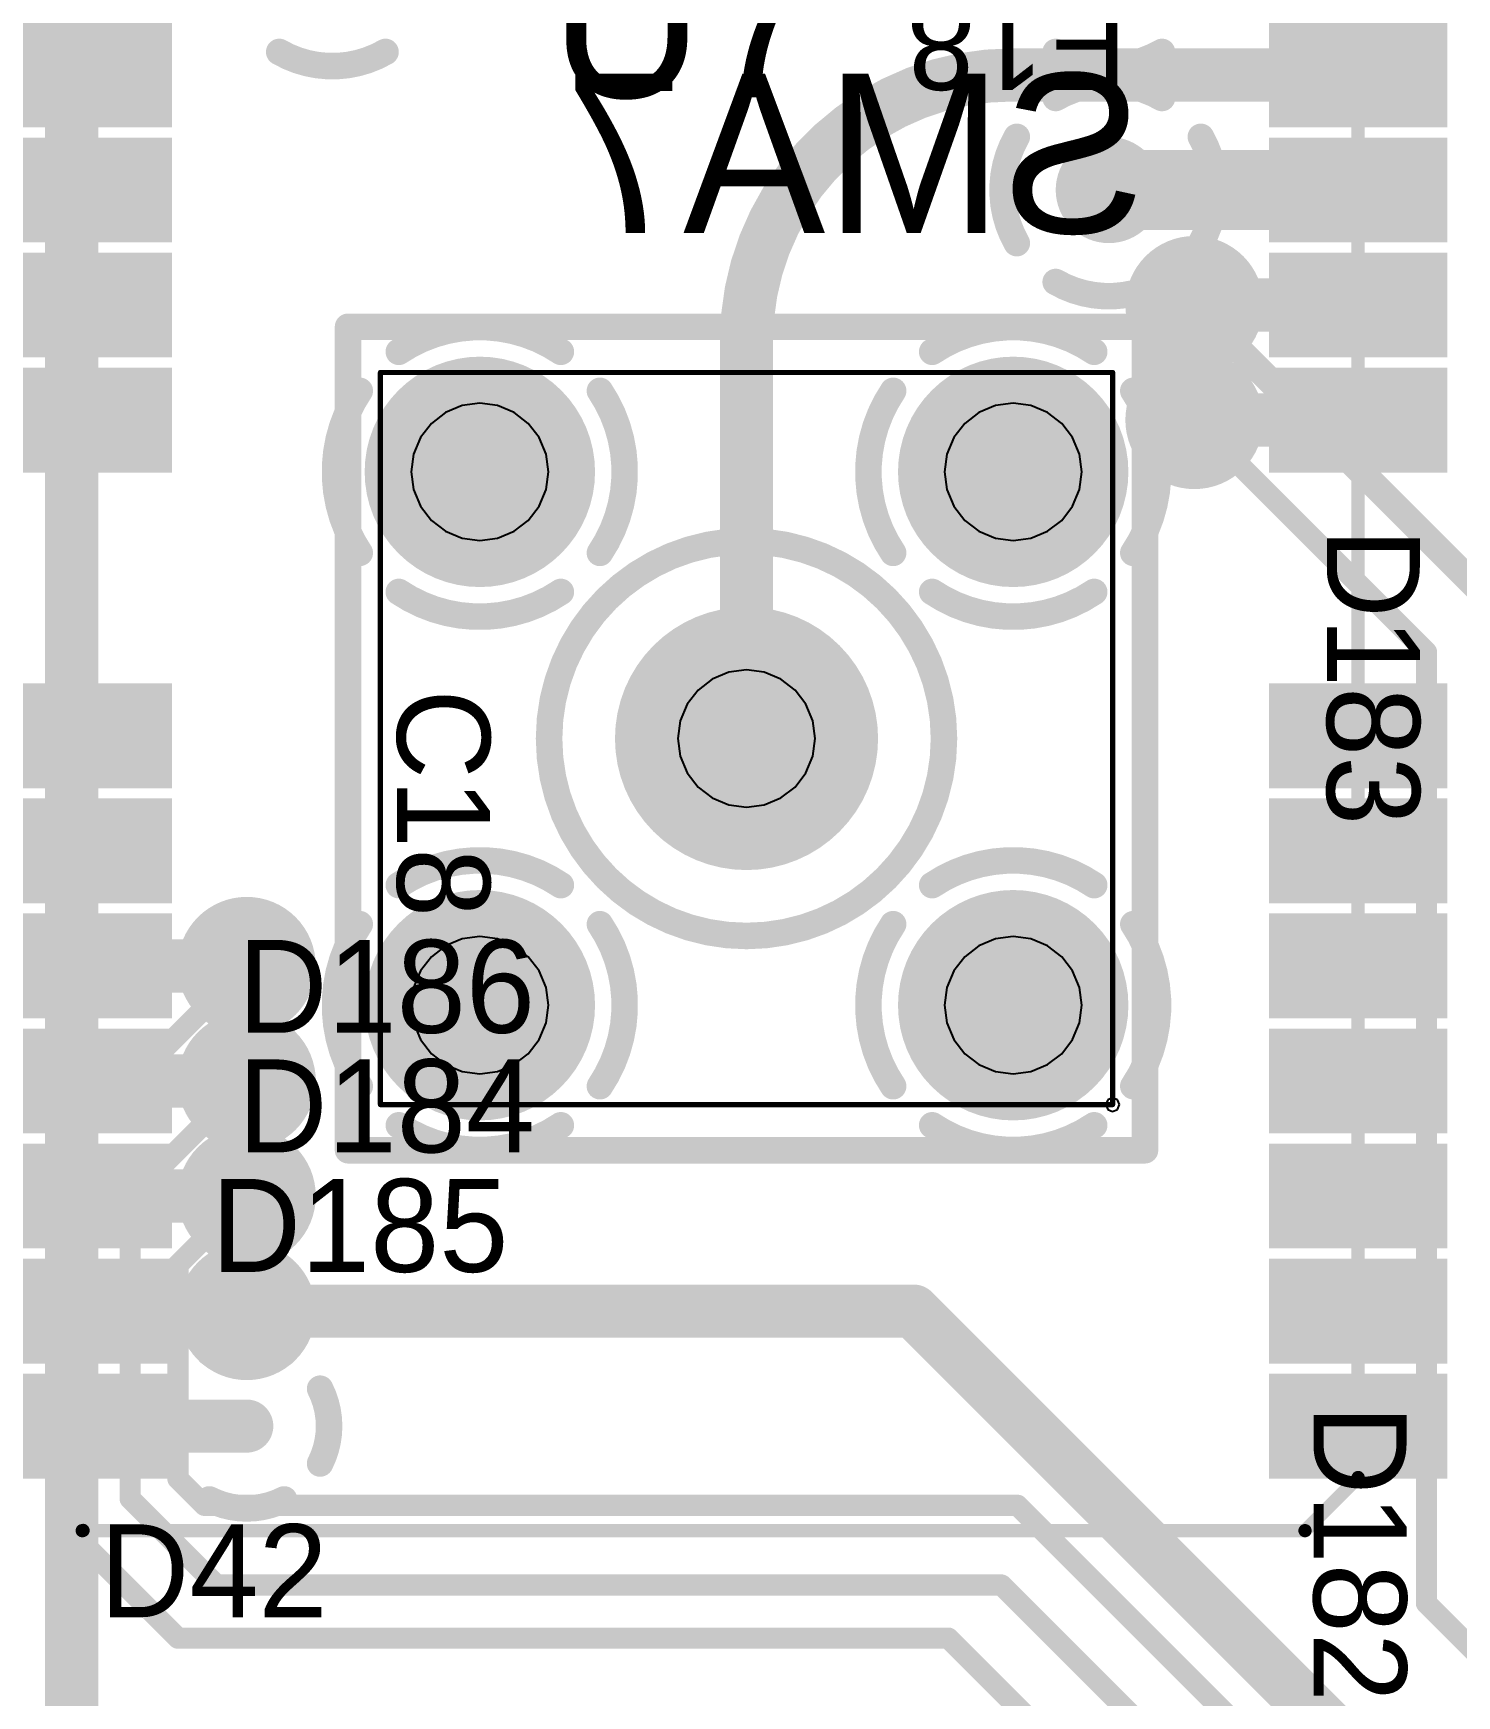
# Model space of a CAD drawing. Extents: x 11.67 to 17.2, y 3.98 to 12.28.
# Drawn here: x 15.021 to 15.557, y 7.419 to 8.045 of the extents above; entities that cross this region are included whole.
import ezdxf

# ---------------------------------------------------------------- set-up
doc = ezdxf.new("R2010")
doc.units = 0
doc.layers.get('0').update_dxf_attribs({"linetype": 'CONTINUOUS'})
for name, color, linetype in [('BOTTOMLAYER', 5, 'CONTINUOUS'), ('BOTTOMOVERLAY', 54, 'CONTINUOUS'), ('BOTTOMSOLDER', 6, 'CONTINUOUS'), ('INTERNALPLANE1', 76, 'CONTINUOUS'), ('MECHANICAL10', 56, 'CONTINUOUS'), ('MECHANICAL6', 56, 'CONTINUOUS'), ('MECHANICAL8', 56, 'CONTINUOUS'), ('MECHANICAL9', 56, 'CONTINUOUS'), ('MIDLAYER1', 16, 'CONTINUOUS'), ('MULTILAYER', 9, 'CONTINUOUS'), ('TOPLAYER', 1, 'CONTINUOUS'), ('TOPOVERLAY', 2, 'CONTINUOUS'), ('TOPPASTE', 8, 'CONTINUOUS'), ('TOPSOLDER', 216, 'CONTINUOUS')]:
    doc.layers.add(name, color=color, linetype=linetype)

# ---------------------------------------------------------------- blocks, each defined once
blk = doc.blocks.new('SMA_TH_HL_SMA_KHD4_B_26')
at = {"layer": 'BOTTOMLAYER', "const_width": 0.03937}
for points in [[(-0.12008, 0.10039, 1), (-0.08071, 0.10039, 1)], [(0.08071, 0.10039, 1), (0.12008, 0.10039, 1)], [(-0.01969, 0, 1), (0.01969, 0, 1)], [(-0.12008, -0.10039, 1), (-0.08071, -0.10039, 1)], [(0.08071, -0.10039, 1), (0.12008, -0.10039, 1)]]:
    blk.add_lwpolyline(points, format="xyb", close=True, dxfattribs=at)
at = {"layer": 'BOTTOMOVERLAY', "const_width": 0.01}
for points in [[(-0.155, 0.15), (-0.155, -0.15)], [(-0.155, 0.15), (0.155, 0.15)], [(0.155, 0.15), (0.155, -0.15)], [(-0.155, -0.15), (0.155, -0.15)]]:
    blk.add_lwpolyline(points, dxfattribs=at)
at = {"layer": 'BOTTOMOVERLAY'}
for points, const_width in [([(-0.1575, 0.15, 1), (-0.1525, 0.15, 1)], 0.005), ([(-0.1575, 0.15, 1), (-0.1525, 0.15, 1)], 0.005), ([(0.1525, 0.15, 1), (0.1575, 0.15, 1)], 0.005), ([(0.1525, 0.15, 1), (0.1575, 0.15, 1)], 0.005), ([(0.07433, 0, 1), (-0.07433, 0, 1)], 0.01), ([(-0.07683, 0, 1), (-0.07183, 0, 1)], 0.005), ([(0.07183, 0, 1), (0.07683, 0, 1)], 0.005), ([(-0.1575, -0.15, 1), (-0.1525, -0.15, 1)], 0.005), ([(-0.1575, -0.15, 1), (-0.1525, -0.15, 1)], 0.005), ([(0.1525, -0.15, 1), (0.1575, -0.15, 1)], 0.005), ([(0.1525, -0.15, 1), (0.1575, -0.15, 1)], 0.005)]:
    blk.add_lwpolyline(points, format="xyb", close=True, dxfattribs=dict(at, const_width=const_width))
at = {"layer": 'BOTTOMSOLDER', "const_width": 0.04337}
for points in [[(-0.12208, 0.10039, 1), (-0.07871, 0.10039, 1)], [(0.07871, 0.10039, 1), (0.12208, 0.10039, 1)], [(-0.02168, 0, 1), (0.02168, 0, 1)], [(-0.12208, -0.10039, 1), (-0.07871, -0.10039, 1)], [(0.07871, -0.10039, 1), (0.12208, -0.10039, 1)]]:
    blk.add_lwpolyline(points, format="xyb", close=True, dxfattribs=at)
at = {"layer": 'INTERNALPLANE1', "const_width": 0.01}
for points in [[(-0.13088, 0.1456, -0.305731), (-0.0699, 0.1456)], [(0.0699, 0.1456, -0.305731), (0.13089, 0.1456)], [(-0.1456, 0.0699, -0.305731), (-0.1456, 0.13089)], [(-0.05519, 0.13089, -0.305731), (-0.05519, 0.0699)], [(0.05519, 0.0699, -0.305731), (0.05519, 0.13089)], [(0.1456, 0.13089, -0.305731), (0.1456, 0.0699)], [(-0.0699, 0.05519, -0.305731), (-0.13088, 0.05519)], [(0.13089, 0.05519, -0.305731), (0.0699, 0.05519)], [(-0.13088, -0.05519, -0.305731), (-0.0699, -0.05519)], [(0.0699, -0.05519, -0.305731), (0.13089, -0.05519)], [(-0.1456, -0.13088, -0.305731), (-0.1456, -0.0699)], [(-0.05519, -0.0699, -0.305731), (-0.05519, -0.13088)], [(0.05519, -0.13088, -0.305731), (0.05519, -0.0699)], [(0.1456, -0.0699, -0.305731), (0.1456, -0.13088)], [(-0.0699, -0.1456, -0.305731), (-0.13088, -0.1456)], [(0.13089, -0.1456, -0.305731), (0.0699, -0.1456)]]:
    blk.add_lwpolyline(points, format="xyb", dxfattribs=at)
at = {"layer": 'INTERNALPLANE1'}
for points, const_width in [([(-0.13338, 0.1456, 1), (-0.12838, 0.1456, 1)], 0.005), ([(-0.0724, 0.1456, 1), (-0.0674, 0.1456, 1)], 0.005), ([(0.0674, 0.1456, 1), (0.0724, 0.1456, 1)], 0.005), ([(0.12839, 0.1456, 1), (0.13339, 0.1456, 1)], 0.005), ([(-0.1481, 0.13089, 1), (-0.1431, 0.13089, 1)], 0.005), ([(-0.05769, 0.13089, 1), (-0.05269, 0.13089, 1)], 0.005), ([(0.05269, 0.13089, 1), (0.05769, 0.13089, 1)], 0.005), ([(0.1431, 0.13089, 1), (0.1481, 0.13089, 1)], 0.005), ([(-0.1481, 0.0699, 1), (-0.1431, 0.0699, 1)], 0.005), ([(-0.05769, 0.0699, 1), (-0.05269, 0.0699, 1)], 0.005), ([(0.05269, 0.0699, 1), (0.05769, 0.0699, 1)], 0.005), ([(0.1431, 0.0699, 1), (0.1481, 0.0699, 1)], 0.005), ([(-0.13338, 0.05519, 1), (-0.12838, 0.05519, 1)], 0.005), ([(-0.0724, 0.05519, 1), (-0.0674, 0.05519, 1)], 0.005), ([(0.0674, 0.05519, 1), (0.0724, 0.05519, 1)], 0.005), ([(0.12839, 0.05519, 1), (0.13339, 0.05519, 1)], 0.005), ([(-0.02476, 0, 1), (0.02476, 0, 1)], 0.04953), ([(-0.13338, -0.05519, 1), (-0.12838, -0.05519, 1)], 0.005), ([(-0.0724, -0.05519, 1), (-0.0674, -0.05519, 1)], 0.005), ([(0.0674, -0.05519, 1), (0.0724, -0.05519, 1)], 0.005), ([(0.12839, -0.05519, 1), (0.13339, -0.05519, 1)], 0.005), ([(-0.1481, -0.0699, 1), (-0.1431, -0.0699, 1)], 0.005), ([(-0.05769, -0.0699, 1), (-0.05269, -0.0699, 1)], 0.005), ([(0.05269, -0.0699, 1), (0.05769, -0.0699, 1)], 0.005), ([(0.1431, -0.0699, 1), (0.1481, -0.0699, 1)], 0.005), ([(-0.1481, -0.13088, 1), (-0.1431, -0.13088, 1)], 0.005), ([(-0.05769, -0.13088, 1), (-0.05269, -0.13088, 1)], 0.005), ([(0.05269, -0.13088, 1), (0.05769, -0.13088, 1)], 0.005), ([(0.1431, -0.13088, 1), (0.1481, -0.13088, 1)], 0.005), ([(-0.13338, -0.1456, 1), (-0.12838, -0.1456, 1)], 0.005), ([(-0.0724, -0.1456, 1), (-0.0674, -0.1456, 1)], 0.005), ([(0.0674, -0.1456, 1), (0.0724, -0.1456, 1)], 0.005), ([(0.12839, -0.1456, 1), (0.13339, -0.1456, 1)], 0.005)]:
    blk.add_lwpolyline(points, format="xyb", close=True, dxfattribs=dict(at, const_width=const_width))
at = {"layer": 'MECHANICAL6', "const_width": 0.002}
for points in [[(-0.13779, 0.1378), (0.1378, 0.1378)], [(-0.13779, 0.1378), (-0.13779, -0.13779)], [(0.1378, 0.1378), (0.1378, -0.13779)], [(-0.13779, -0.13779), (0.1378, -0.13779)]]:
    blk.add_lwpolyline(points, dxfattribs=at)
at = {"layer": 'MECHANICAL6', "const_width": 0.001}
for points in [[(-0.13829, 0.1378, 1), (-0.13729, 0.1378, 1)], [(-0.13829, 0.1378, 1), (-0.13729, 0.1378, 1)], [(0.1373, 0.1378, 1), (0.1383, 0.1378, 1)], [(0.1373, 0.1378, 1), (0.1383, 0.1378, 1)], [(-0.13829, -0.13779, 1), (-0.13729, -0.13779, 1)], [(-0.13829, -0.13779, 1), (-0.13729, -0.13779, 1)], [(0.1373, -0.13779, 1), (0.1383, -0.13779, 1)], [(0.1373, -0.13779, 1), (0.1383, -0.13779, 1)]]:
    blk.add_lwpolyline(points, format="xyb", close=True, dxfattribs=at)
at = {"layer": 'MECHANICAL8'}
for p, q in [((-0.1396, -0.13599), (-0.14035, -0.13779)), ((-0.13779, -0.13524), (-0.1396, -0.13599)), ((-0.13599, -0.13599), (-0.13779, -0.13524)), ((-0.13524, -0.13779), (-0.13599, -0.13599)), ((-0.14035, -0.13779), (-0.1396, -0.1396)), ((-0.1396, -0.1396), (-0.13779, -0.14035)), ((-0.13779, -0.14035), (-0.13599, -0.1396)), ((-0.13599, -0.1396), (-0.13524, -0.13779))]:
    blk.add_line(p, q, dxfattribs=at)
at = {"layer": 'MECHANICAL9'}
for p, q in [((-0.10707, 0.12532), (-0.1133, 0.12274)), ((-0.10039, 0.1262), (-0.10707, 0.12532)), ((-0.09371, 0.12532), (-0.10039, 0.1262)), ((-0.08748, 0.12274), (-0.09371, 0.12532)), ((0.09371, 0.12532), (0.08748, 0.12274)), ((0.10039, 0.1262), (0.09371, 0.12532)), ((0.10707, 0.12532), (0.10039, 0.1262)), ((0.1133, 0.12274), (0.10707, 0.12532)), ((-0.1133, 0.12274), (-0.11864, 0.11864)), ((-0.08214, 0.11864), (-0.08748, 0.12274)), ((0.08748, 0.12274), (0.08214, 0.11864)), ((0.11864, 0.11864), (0.1133, 0.12274)), ((-0.12274, 0.1133), (-0.12532, 0.10707)), ((-0.11864, 0.11864), (-0.12274, 0.1133)), ((-0.07804, 0.1133), (-0.08214, 0.11864)), ((-0.07546, 0.10707), (-0.07804, 0.1133)), ((0.07804, 0.1133), (0.07546, 0.10707)), ((0.08214, 0.11864), (0.07804, 0.1133)), ((0.12274, 0.1133), (0.11864, 0.11864)), ((0.12532, 0.10707), (0.12274, 0.1133)), ((-0.12532, 0.10707), (-0.1262, 0.10039)), ((-0.07458, 0.10039), (-0.07546, 0.10707)), ((0.07546, 0.10707), (0.07458, 0.10039)), ((0.1262, 0.10039), (0.12532, 0.10707)), ((-0.1262, 0.10039), (-0.12532, 0.09371)), ((-0.07546, 0.09371), (-0.07458, 0.10039)), ((0.07458, 0.10039), (0.07546, 0.09371)), ((0.12532, 0.09371), (0.1262, 0.10039)), ((-0.12532, 0.09371), (-0.12274, 0.08748)), ((-0.07804, 0.08748), (-0.07546, 0.09371)), ((0.07546, 0.09371), (0.07804, 0.08748)), ((0.12274, 0.08748), (0.12532, 0.09371)), ((-0.12274, 0.08748), (-0.11864, 0.08214)), ((-0.11864, 0.08214), (-0.1133, 0.07804)), ((-0.08748, 0.07804), (-0.08214, 0.08214)), ((-0.08214, 0.08214), (-0.07804, 0.08748)), ((0.07804, 0.08748), (0.08214, 0.08214)), ((0.08214, 0.08214), (0.08748, 0.07804)), ((0.1133, 0.07804), (0.11864, 0.08214)), ((0.11864, 0.08214), (0.12274, 0.08748)), ((-0.1133, 0.07804), (-0.10707, 0.07546)), ((-0.10707, 0.07546), (-0.10039, 0.07458)), ((-0.10039, 0.07458), (-0.09371, 0.07546)), ((-0.09371, 0.07546), (-0.08748, 0.07804)), ((0.08748, 0.07804), (0.09371, 0.07546)), ((0.09371, 0.07546), (0.10039, 0.07458)), ((0.10039, 0.07458), (0.10707, 0.07546)), ((0.10707, 0.07546), (0.1133, 0.07804)), ((0, 0.02581), (-0.00668, 0.02493)), ((0.00668, 0.02493), (0, 0.02581)), ((-0.01291, 0.02235), (-0.01825, 0.01825)), ((-0.00668, 0.02493), (-0.01291, 0.02235)), ((0.01291, 0.02235), (0.00668, 0.02493)), ((0.01825, 0.01825), (0.01291, 0.02235)), ((-0.02235, 0.01291), (-0.02493, 0.00668)), ((-0.01825, 0.01825), (-0.02235, 0.01291)), ((0.02235, 0.01291), (0.01825, 0.01825)), ((0.02493, 0.00668), (0.02235, 0.01291)), ((-0.02493, 0.00668), (-0.02581, 0)), ((0.02581, 0), (0.02493, 0.00668)), ((-0.02581, 0), (-0.02493, -0.00668)), ((0.02493, -0.00668), (0.02581, 0)), ((-0.02493, -0.00668), (-0.02235, -0.01291)), ((0.02235, -0.01291), (0.02493, -0.00668)), ((-0.02235, -0.01291), (-0.01825, -0.01825)), ((-0.01825, -0.01825), (-0.01291, -0.02235)), ((0.01291, -0.02235), (0.01825, -0.01825)), ((0.01825, -0.01825), (0.02235, -0.01291)), ((-0.01291, -0.02235), (-0.00668, -0.02493)), ((-0.00668, -0.02493), (0, -0.02581)), ((0, -0.02581), (0.00668, -0.02493)), ((0.00668, -0.02493), (0.01291, -0.02235)), ((-0.10039, -0.07458), (-0.10707, -0.07546)), ((-0.09371, -0.07546), (-0.10039, -0.07458)), ((0.10039, -0.07458), (0.09371, -0.07546)), ((0.10707, -0.07546), (0.10039, -0.07458)), ((-0.1133, -0.07804), (-0.11864, -0.08214)), ((-0.10707, -0.07546), (-0.1133, -0.07804)), ((-0.08748, -0.07804), (-0.09371, -0.07546)), ((-0.08214, -0.08214), (-0.08748, -0.07804)), ((0.08748, -0.07804), (0.08214, -0.08214)), ((0.09371, -0.07546), (0.08748, -0.07804)), ((0.1133, -0.07804), (0.10707, -0.07546)), ((0.11864, -0.08214), (0.1133, -0.07804)), ((-0.12274, -0.08748), (-0.12532, -0.09371)), ((-0.11864, -0.08214), (-0.12274, -0.08748)), ((-0.07804, -0.08748), (-0.08214, -0.08214)), ((-0.07546, -0.09371), (-0.07804, -0.08748)), ((0.07804, -0.08748), (0.07546, -0.09371)), ((0.08214, -0.08214), (0.07804, -0.08748)), ((0.12274, -0.08748), (0.11864, -0.08214)), ((0.12532, -0.09371), (0.12274, -0.08748)), ((-0.12532, -0.09371), (-0.1262, -0.10039)), ((-0.07458, -0.10039), (-0.07546, -0.09371)), ((0.07546, -0.09371), (0.07458, -0.10039)), ((0.1262, -0.10039), (0.12532, -0.09371)), ((-0.1262, -0.10039), (-0.12532, -0.10707)), ((-0.07546, -0.10707), (-0.07458, -0.10039)), ((0.07458, -0.10039), (0.07546, -0.10707)), ((0.12532, -0.10707), (0.1262, -0.10039)), ((-0.12532, -0.10707), (-0.12274, -0.1133)), ((-0.07804, -0.1133), (-0.07546, -0.10707)), ((0.07546, -0.10707), (0.07804, -0.1133)), ((0.12274, -0.1133), (0.12532, -0.10707)), ((-0.12274, -0.1133), (-0.11864, -0.11864)), ((-0.11864, -0.11864), (-0.1133, -0.12274)), ((-0.08748, -0.12274), (-0.08214, -0.11864)), ((-0.08214, -0.11864), (-0.07804, -0.1133)), ((0.07804, -0.1133), (0.08214, -0.11864)), ((0.08214, -0.11864), (0.08748, -0.12274)), ((0.1133, -0.12274), (0.11864, -0.11864)), ((0.11864, -0.11864), (0.12274, -0.1133)), ((-0.1133, -0.12274), (-0.10707, -0.12532)), ((-0.09371, -0.12532), (-0.08748, -0.12274)), ((0.08748, -0.12274), (0.09371, -0.12532)), ((0.10707, -0.12532), (0.1133, -0.12274)), ((-0.10707, -0.12532), (-0.10039, -0.1262)), ((-0.10039, -0.1262), (-0.09371, -0.12532)), ((0.09371, -0.12532), (0.10039, -0.1262)), ((0.10039, -0.1262), (0.10707, -0.12532))]:
    blk.add_line(p, q, dxfattribs=at)
at = {"layer": 'MIDLAYER1', "const_width": 0.03937}
for points in [[(-0.12008, 0.10039, 1), (-0.08071, 0.10039, 1)], [(0.08071, 0.10039, 1), (0.12008, 0.10039, 1)], [(-0.01969, 0, 1), (0.01969, 0, 1)], [(-0.12008, -0.10039, 1), (-0.08071, -0.10039, 1)], [(0.08071, -0.10039, 1), (0.12008, -0.10039, 1)]]:
    blk.add_lwpolyline(points, format="xyb", close=True, dxfattribs=at)
at = {"layer": 'MULTILAYER', "const_width": 0.03937}
for points in [[(-0.12008, 0.10039, 1), (-0.08071, 0.10039, 1)], [(0.08071, 0.10039, 1), (0.12008, 0.10039, 1)], [(-0.01969, 0, 1), (0.01969, 0, 1)], [(-0.12008, -0.10039, 1), (-0.08071, -0.10039, 1)], [(0.08071, -0.10039, 1), (0.12008, -0.10039, 1)]]:
    blk.add_lwpolyline(points, format="xyb", close=True, dxfattribs=at)
at = {"layer": 'TOPLAYER', "const_width": 0.03937}
for points in [[(-0.12008, 0.10039, 1), (-0.08071, 0.10039, 1)], [(0.08071, 0.10039, 1), (0.12008, 0.10039, 1)], [(-0.01969, 0, 1), (0.01969, 0, 1)], [(-0.12008, -0.10039, 1), (-0.08071, -0.10039, 1)], [(0.08071, -0.10039, 1), (0.12008, -0.10039, 1)]]:
    blk.add_lwpolyline(points, format="xyb", close=True, dxfattribs=at)
at = {"layer": 'TOPSOLDER', "const_width": 0.04337}
for points in [[(-0.12208, 0.10039, 1), (-0.07871, 0.10039, 1)], [(0.07871, 0.10039, 1), (0.12208, 0.10039, 1)], [(-0.02168, 0, 1), (0.02168, 0, 1)], [(-0.12208, -0.10039, 1), (-0.07871, -0.10039, 1)], [(0.07871, -0.10039, 1), (0.12208, -0.10039, 1)]]:
    blk.add_lwpolyline(points, format="xyb", close=True, dxfattribs=at)
blk = doc.blocks.new('LB1020B_49')
at = {"layer": 'TOPLAYER'}
for points in [[(-0.02953, 0.57488), (0.02953, 0.57488), (-0.02953, 0.60638), (0.02953, 0.60638)], [(0.45047, 0.57488), (0.50953, 0.57488), (0.45047, 0.60638), (0.50953, 0.60638)], [(-0.02953, 0.53157), (0.02953, 0.53157), (-0.02953, 0.56307), (0.02953, 0.56307)], [(0.45047, 0.53157), (0.50953, 0.53157), (0.45047, 0.56307), (0.50953, 0.56307)], [(-0.02953, 0.48827), (0.02953, 0.48827), (-0.02953, 0.51976), (0.02953, 0.51976)], [(0.45047, 0.48827), (0.50953, 0.48827), (0.45047, 0.51976), (0.50953, 0.51976)], [(-0.02953, 0.44496), (0.02953, 0.44496), (-0.02953, 0.47646), (0.02953, 0.47646)], [(0.45047, 0.44496), (0.50953, 0.44496), (0.45047, 0.47646), (0.50953, 0.47646)], [(-0.02953, 0.40165), (0.02953, 0.40165), (-0.02953, 0.43315), (0.02953, 0.43315)], [(0.45047, 0.40165), (0.50953, 0.40165), (0.45047, 0.43315), (0.50953, 0.43315)], [(-0.02953, 0.35835), (0.02953, 0.35835), (-0.02953, 0.38984), (0.02953, 0.38984)], [(0.45047, 0.35835), (0.50953, 0.35835), (0.45047, 0.38984), (0.50953, 0.38984)], [(-0.02953, 0.31504), (0.02953, 0.31504), (-0.02953, 0.34654), (0.02953, 0.34654)], [(0.45047, 0.31504), (0.50953, 0.31504), (0.45047, 0.34654), (0.50953, 0.34654)], [(-0.02953, 0.19614), (0.02953, 0.19614), (-0.02953, 0.22764), (0.02953, 0.22764)], [(0.45047, 0.19614), (0.50953, 0.19614), (0.45047, 0.22764), (0.50953, 0.22764)], [(-0.02953, 0.15283), (0.02953, 0.15283), (-0.02953, 0.18433), (0.02953, 0.18433)], [(0.45047, 0.15283), (0.50953, 0.15283), (0.45047, 0.18433), (0.50953, 0.18433)], [(-0.02953, 0.10953), (0.02953, 0.10953), (-0.02953, 0.14102), (0.02953, 0.14102)], [(0.45047, 0.10953), (0.50953, 0.10953), (0.45047, 0.14102), (0.50953, 0.14102)], [(-0.02953, 0.06622), (0.02953, 0.06622), (-0.02953, 0.09772), (0.02953, 0.09772)], [(0.45047, 0.06622), (0.50953, 0.06622), (0.45047, 0.09772), (0.50953, 0.09772)]]:
    blk.add_solid(points, dxfattribs=at)
at = {"layer": 'TOPOVERLAY', "const_width": 0.005}
for points in [[(0.02, 0.63), (0, 0.61)], [(0.48031, 0.63), (0.02, 0.63)], [(0.48, 0.62992), (0.48, 0)], [(0, 0.61), (0, 0.00008)]]:
    blk.add_lwpolyline(points, dxfattribs=at)
at = {"layer": 'TOPOVERLAY', "const_width": 0.0025}
for points in [[(0.01875, 0.63, 1), (0.02125, 0.63, 1)], [(0.01875, 0.63, 1), (0.02125, 0.63, 1)], [(0.47875, 0.62992, 1), (0.48125, 0.62992, 1)], [(0.47907, 0.63, 1), (0.48157, 0.63, 1)], [(-0.00125, 0.61, 1), (0.00125, 0.61, 1)], [(-0.00125, 0.61, 1), (0.00125, 0.61, 1)]]:
    blk.add_lwpolyline(points, format="xyb", close=True, dxfattribs=at)
at = {"layer": 'TOPPASTE'}
for points in [[(-0.02953, 0.57488), (0.02953, 0.57488), (-0.02953, 0.60638), (0.02953, 0.60638)], [(0.45047, 0.57488), (0.50953, 0.57488), (0.45047, 0.60638), (0.50953, 0.60638)], [(-0.02953, 0.53157), (0.02953, 0.53157), (-0.02953, 0.56307), (0.02953, 0.56307)], [(0.45047, 0.53157), (0.50953, 0.53157), (0.45047, 0.56307), (0.50953, 0.56307)], [(-0.02953, 0.48827), (0.02953, 0.48827), (-0.02953, 0.51976), (0.02953, 0.51976)], [(0.45047, 0.48827), (0.50953, 0.48827), (0.45047, 0.51976), (0.50953, 0.51976)], [(-0.02953, 0.44496), (0.02953, 0.44496), (-0.02953, 0.47646), (0.02953, 0.47646)], [(0.45047, 0.44496), (0.50953, 0.44496), (0.45047, 0.47646), (0.50953, 0.47646)], [(-0.02953, 0.40165), (0.02953, 0.40165), (-0.02953, 0.43315), (0.02953, 0.43315)], [(0.45047, 0.40165), (0.50953, 0.40165), (0.45047, 0.43315), (0.50953, 0.43315)], [(-0.02953, 0.35835), (0.02953, 0.35835), (-0.02953, 0.38984), (0.02953, 0.38984)], [(0.45047, 0.35835), (0.50953, 0.35835), (0.45047, 0.38984), (0.50953, 0.38984)], [(-0.02953, 0.31504), (0.02953, 0.31504), (-0.02953, 0.34654), (0.02953, 0.34654)], [(0.45047, 0.31504), (0.50953, 0.31504), (0.45047, 0.34654), (0.50953, 0.34654)], [(-0.02953, 0.19614), (0.02953, 0.19614), (-0.02953, 0.22764), (0.02953, 0.22764)], [(0.45047, 0.19614), (0.50953, 0.19614), (0.45047, 0.22764), (0.50953, 0.22764)], [(-0.02953, 0.15283), (0.02953, 0.15283), (-0.02953, 0.18433), (0.02953, 0.18433)], [(0.45047, 0.15283), (0.50953, 0.15283), (0.45047, 0.18433), (0.50953, 0.18433)], [(-0.02953, 0.10953), (0.02953, 0.10953), (-0.02953, 0.14102), (0.02953, 0.14102)], [(0.45047, 0.10953), (0.50953, 0.10953), (0.45047, 0.14102), (0.50953, 0.14102)], [(-0.02953, 0.06622), (0.02953, 0.06622), (-0.02953, 0.09772), (0.02953, 0.09772)], [(0.45047, 0.06622), (0.50953, 0.06622), (0.45047, 0.09772), (0.50953, 0.09772)]]:
    blk.add_solid(points, dxfattribs=at)
at = {"layer": 'TOPSOLDER'}
for points in [[(-0.03353, 0.57088), (0.03353, 0.57088), (-0.03353, 0.61038), (0.03353, 0.61038)], [(0.44647, 0.57088), (0.51353, 0.57088), (0.44647, 0.61038), (0.51353, 0.61038)], [(-0.03353, 0.52757), (0.03353, 0.52757), (-0.03353, 0.56707), (0.03353, 0.56707)], [(0.44647, 0.52757), (0.51353, 0.52757), (0.44647, 0.56707), (0.51353, 0.56707)], [(-0.03353, 0.48427), (0.03353, 0.48427), (-0.03353, 0.52376), (0.03353, 0.52376)], [(0.44647, 0.48427), (0.51353, 0.48427), (0.44647, 0.52376), (0.51353, 0.52376)], [(-0.03353, 0.44096), (0.03353, 0.44096), (-0.03353, 0.48046), (0.03353, 0.48046)], [(0.44647, 0.44096), (0.51353, 0.44096), (0.44647, 0.48046), (0.51353, 0.48046)], [(-0.03353, 0.39765), (0.03353, 0.39765), (-0.03353, 0.43715), (0.03353, 0.43715)], [(0.44647, 0.39765), (0.51353, 0.39765), (0.44647, 0.43715), (0.51353, 0.43715)], [(-0.03353, 0.35435), (0.03353, 0.35435), (-0.03353, 0.39384), (0.03353, 0.39384)], [(0.44647, 0.35435), (0.51353, 0.35435), (0.44647, 0.39384), (0.51353, 0.39384)], [(-0.03353, 0.31104), (0.03353, 0.31104), (-0.03353, 0.35054), (0.03353, 0.35054)], [(0.44647, 0.31104), (0.51353, 0.31104), (0.44647, 0.35054), (0.51353, 0.35054)], [(-0.03353, 0.19214), (0.03353, 0.19214), (-0.03353, 0.23164), (0.03353, 0.23164)], [(0.44647, 0.19214), (0.51353, 0.19214), (0.44647, 0.23164), (0.51353, 0.23164)], [(-0.03353, 0.14883), (0.03353, 0.14883), (-0.03353, 0.18833), (0.03353, 0.18833)], [(0.44647, 0.14883), (0.51353, 0.14883), (0.44647, 0.18833), (0.51353, 0.18833)], [(-0.03353, 0.10553), (0.03353, 0.10553), (-0.03353, 0.14502), (0.03353, 0.14502)], [(0.44647, 0.10553), (0.51353, 0.10553), (0.44647, 0.14502), (0.51353, 0.14502)], [(-0.03353, 0.06222), (0.03353, 0.06222), (-0.03353, 0.10172), (0.03353, 0.10172)], [(0.44647, 0.06222), (0.51353, 0.06222), (0.44647, 0.10172), (0.51353, 0.10172)]]:
    blk.add_solid(points, dxfattribs=at)

msp = doc.modelspace()

# ---------------------------------------------------------------- linework, layer by layer
at = {"layer": 'BOTTOMLAYER'}
for points, const_width in [([(15.41639, 7.98618, 1), (15.43639, 7.98618, 1)], 0.02), ([(15.45361, 7.94287, 1), (15.46361, 7.94287, 1)], 0.01), ([(15.45361, 7.89957, 1), (15.46361, 7.89957, 1)], 0.01), ([(15.09686, 7.69406, 1), (15.10686, 7.69406, 1)], 0.01), ([(15.09686, 7.65075, 1), (15.10686, 7.65075, 1)], 0.01), ([(15.09686, 7.60744, 1), (15.10686, 7.60744, 1)], 0.01), ([(15.09686, 7.56413, 1), (15.10686, 7.56413, 1)], 0.01), ([(15.09686, 7.52083, 1), (15.10686, 7.52083, 1)], 0.01)]:
    msp.add_lwpolyline(points, format="xyb", close=True, dxfattribs=dict(at, const_width=const_width))
at = {"layer": 'INTERNALPLANE1', "const_width": 0.02}
msp.add_lwpolyline([(15.03596, 6.981), (15.03596, 8.131)], dxfattribs=at)
at = {"layer": 'INTERNALPLANE1', "const_width": 0.01}
for points in [[(15.15409, 8.03815, -0.267949), (15.11409, 8.03815)], [(15.44639, 8.03815, -0.267949), (15.40639, 8.03815)], [(15.40639, 8.02082, -0.267949), (15.44639, 8.02082)], [(15.39174, 7.96618, -0.267949), (15.39174, 8.00618)], [(15.46103, 8.00618, -0.267949), (15.46103, 7.96618)], [(15.44639, 7.95154, -0.267949), (15.40639, 7.95154)], [(15.08778, 7.54845, -0.240079), (15.11593, 7.54845)], [(15.07424, 7.50675, -0.240079), (15.07424, 7.5349)], [(15.12948, 7.5349, -0.240079), (15.12948, 7.50675)], [(15.11593, 7.49321, -0.240079), (15.08778, 7.49321)]]:
    msp.add_lwpolyline(points, format="xyb", dxfattribs=at)
at = {"layer": 'INTERNALPLANE1'}
for points, const_width in [([(15.11159, 8.03815, 1), (15.11659, 8.03815, 1)], 0.005), ([(15.15159, 8.03815, 1), (15.15659, 8.03815, 1)], 0.005), ([(15.40389, 8.03815, 1), (15.40889, 8.03815, 1)], 0.005), ([(15.44389, 8.03815, 1), (15.44889, 8.03815, 1)], 0.005), ([(15.40389, 8.02082, 1), (15.40889, 8.02082, 1)], 0.005), ([(15.44389, 8.02082, 1), (15.44889, 8.02082, 1)], 0.005), ([(15.38924, 8.00618, 1), (15.39424, 8.00618, 1)], 0.005), ([(15.45853, 8.00618, 1), (15.46353, 8.00618, 1)], 0.005), ([(15.38924, 7.96618, 1), (15.39424, 7.96618, 1)], 0.005), ([(15.44561, 7.94287, 1), (15.47161, 7.94287, 1)], 0.026), ([(15.45853, 7.96618, 1), (15.46353, 7.96618, 1)], 0.005), ([(15.40389, 7.95154, 1), (15.40889, 7.95154, 1)], 0.005), ([(15.44389, 7.95154, 1), (15.44889, 7.95154, 1)], 0.005), ([(15.44561, 7.89957, 1), (15.47161, 7.89957, 1)], 0.026), ([(15.08886, 7.69406, 1), (15.11486, 7.69406, 1)], 0.026), ([(15.08886, 7.65075, 1), (15.11486, 7.65075, 1)], 0.026), ([(15.08886, 7.60744, 1), (15.11486, 7.60744, 1)], 0.026), ([(15.08886, 7.56413, 1), (15.11486, 7.56413, 1)], 0.026), ([(15.08528, 7.54845, 1), (15.09028, 7.54845, 1)], 0.005), ([(15.11343, 7.54845, 1), (15.11843, 7.54845, 1)], 0.005), ([(15.07174, 7.5349, 1), (15.07674, 7.5349, 1)], 0.005), ([(15.12698, 7.5349, 1), (15.13198, 7.5349, 1)], 0.005), ([(15.07174, 7.50675, 1), (15.07674, 7.50675, 1)], 0.005), ([(15.12698, 7.50675, 1), (15.13198, 7.50675, 1)], 0.005), ([(15.08528, 7.49321, 1), (15.09028, 7.49321, 1)], 0.005), ([(15.11343, 7.49321, 1), (15.11843, 7.49321, 1)], 0.005)]:
    msp.add_lwpolyline(points, format="xyb", close=True, dxfattribs=dict(at, const_width=const_width))
at = {"layer": 'MIDLAYER1'}
for points, const_width in [([(15.41639, 7.98618, 1), (15.43639, 7.98618, 1)], 0.02), ([(15.45361, 7.94287, 1), (15.46361, 7.94287, 1)], 0.01), ([(15.45611, 7.94287, 1), (15.46111, 7.94287, 1)], 0.005), ([(15.45361, 7.89957, 1), (15.46361, 7.89957, 1)], 0.01), ([(15.45661, 7.89957, 1), (15.46061, 7.89957, 1)], 0.004), ([(15.54396, 7.81222, 1), (15.54796, 7.81222, 1)], 0.004), ([(15.54396, 7.81222, 1), (15.54796, 7.81222, 1)], 0.004), ([(15.09686, 7.69406, 1), (15.10686, 7.69406, 1)], 0.01), ([(15.09986, 7.69406, 1), (15.10386, 7.69406, 1)], 0.004), ([(15.09686, 7.65075, 1), (15.10686, 7.65075, 1)], 0.01), ([(15.09986, 7.65075, 1), (15.10386, 7.65075, 1)], 0.004), ([(15.03396, 7.62816, 1), (15.03796, 7.62816, 1)], 0.004), ([(15.03396, 7.62816, 1), (15.03796, 7.62816, 1)], 0.004), ([(15.09686, 7.60744, 1), (15.10686, 7.60744, 1)], 0.01), ([(15.05596, 7.60685, 1), (15.05996, 7.60685, 1)], 0.004), ([(15.05596, 7.60685, 1), (15.05996, 7.60685, 1)], 0.004), ([(15.09986, 7.60744, 1), (15.10386, 7.60744, 1)], 0.004), ([(15.07396, 7.58154, 1), (15.07796, 7.58154, 1)], 0.004), ([(15.07396, 7.58154, 1), (15.07796, 7.58154, 1)], 0.004), ([(15.09686, 7.56413, 1), (15.10686, 7.56413, 1)], 0.01), ([(15.09686, 7.56413, 1), (15.10686, 7.56413, 1)], 0.01), ([(15.34783, 7.56413, 1), (15.35783, 7.56413, 1)], 0.01), ([(15.34783, 7.56413, 1), (15.35783, 7.56413, 1)], 0.01), ([(15.09686, 7.52083, 1), (15.10686, 7.52083, 1)], 0.01), ([(15.07396, 7.501, 1), (15.07796, 7.501, 1)], 0.004), ([(15.07396, 7.501, 1), (15.07796, 7.501, 1)], 0.004), ([(15.05596, 7.49354, 1), (15.05996, 7.49354, 1)], 0.004), ([(15.05596, 7.49354, 1), (15.05996, 7.49354, 1)], 0.004), ([(15.08396, 7.491, 1), (15.08796, 7.491, 1)], 0.004), ([(15.08396, 7.491, 1), (15.08796, 7.491, 1)], 0.004), ([(15.39002, 7.491, 1), (15.39402, 7.491, 1)], 0.004), ([(15.39002, 7.491, 1), (15.39402, 7.491, 1)], 0.004), ([(15.03396, 7.481, 1), (15.03796, 7.481, 1)], 0.004), ([(15.03396, 7.481, 1), (15.03796, 7.481, 1)], 0.004), ([(15.0885, 7.461, 1), (15.0925, 7.461, 1)], 0.004), ([(15.0885, 7.461, 1), (15.0925, 7.461, 1)], 0.004), ([(15.38396, 7.461, 1), (15.38796, 7.461, 1)], 0.004), ([(15.38396, 7.461, 1), (15.38796, 7.461, 1)], 0.004), ([(15.54396, 7.45413, 1), (15.54796, 7.45413, 1)], 0.004), ([(15.54396, 7.45413, 1), (15.54796, 7.45413, 1)], 0.004), ([(15.07396, 7.441, 1), (15.07796, 7.441, 1)], 0.004), ([(15.07396, 7.441, 1), (15.07796, 7.441, 1)], 0.004), ([(15.36396, 7.441, 1), (15.36796, 7.441, 1)], 0.004), ([(15.36396, 7.441, 1), (15.36796, 7.441, 1)], 0.004)]:
    msp.add_lwpolyline(points, format="xyb", close=True, dxfattribs=dict(at, const_width=const_width))
for points, const_width in [([(15.45861, 7.94287), (15.56596, 7.83553)], 0.01), ([(15.45861, 7.89957), (15.54596, 7.81222)], 0.008), ([(15.54596, 7.45413), (15.54596, 7.81222)], 0.008), ([(15.03596, 7.62816), (15.10186, 7.69406)], 0.008), ([(15.05796, 7.60685), (15.10186, 7.65075)], 0.008), ([(15.03596, 7.481), (15.03596, 7.62816)], 0.008), ([(15.05796, 7.49354), (15.05796, 7.60685)], 0.008), ([(15.07596, 7.58154), (15.10186, 7.60744)], 0.008), ([(15.07596, 7.501), (15.07596, 7.58154)], 0.008), ([(15.10186, 7.56413), (15.35283, 7.56413)], 0.02), ([(15.35283, 7.56413), (15.58196, 7.335)], 0.02), ([(15.07596, 7.501), (15.08596, 7.491)], 0.008), ([(15.05796, 7.49354), (15.0905, 7.461)], 0.008), ([(15.08596, 7.491), (15.39202, 7.491)], 0.008), ([(15.39202, 7.491), (15.55796, 7.32506)], 0.008), ([(15.03596, 7.481), (15.07596, 7.441)], 0.008), ([(15.0905, 7.461), (15.38596, 7.461)], 0.008), ([(15.38596, 7.461), (15.53596, 7.311)], 0.008), ([(15.54596, 7.45413), (15.60596, 7.39413)], 0.008), ([(15.07596, 7.441), (15.36596, 7.441)], 0.008), ([(15.36596, 7.441), (15.51796, 7.289)], 0.008)]:
    msp.add_lwpolyline(points, dxfattribs=dict(at, const_width=const_width))
at = {"layer": 'MULTILAYER'}
for points, const_width in [([(15.41639, 7.98618, 1), (15.43639, 7.98618, 1)], 0.02), ([(15.45361, 7.94287, 1), (15.46361, 7.94287, 1)], 0.01), ([(15.45361, 7.89957, 1), (15.46361, 7.89957, 1)], 0.01), ([(15.09686, 7.69406, 1), (15.10686, 7.69406, 1)], 0.01), ([(15.09686, 7.65075, 1), (15.10686, 7.65075, 1)], 0.01), ([(15.09686, 7.60744, 1), (15.10686, 7.60744, 1)], 0.01), ([(15.09686, 7.56413, 1), (15.10686, 7.56413, 1)], 0.01), ([(15.09686, 7.52083, 1), (15.10686, 7.52083, 1)], 0.01)]:
    msp.add_lwpolyline(points, format="xyb", close=True, dxfattribs=dict(at, const_width=const_width))
at = {"layer": 'TOPLAYER', "const_width": 0.02}
msp.add_lwpolyline([(15.29, 7.92949, -0.414214), (15.39, 8.02949)], format="xyb", dxfattribs=at)
at = {"layer": 'TOPLAYER'}
for points, const_width in [([(15.39, 8.02949), (15.52024, 8.02949)], 0.02), ([(15.42639, 7.98618), (15.52024, 7.98618)], 0.03), ([(15.45861, 7.94287), (15.52024, 7.94287)], 0.02), ([(15.29, 7.77967), (15.29, 7.92949)], 0.02), ([(15.45861, 7.89957), (15.52024, 7.89957)], 0.02), ([(15.04024, 7.69406), (15.10186, 7.69406)], 0.02), ([(15.04024, 7.65075), (15.10186, 7.65075)], 0.02), ([(15.04024, 7.60744), (15.10186, 7.60744)], 0.02), ([(15.04024, 7.56413), (15.10186, 7.56413)], 0.02), ([(15.04024, 7.52083), (15.10186, 7.52083)], 0.02)]:
    msp.add_lwpolyline(points, dxfattribs=dict(at, const_width=const_width))
for points, const_width in [([(15.385, 8.02949, 1), (15.395, 8.02949, 1)], 0.01), ([(15.385, 8.02949, 1), (15.395, 8.02949, 1)], 0.01), ([(15.51524, 8.02949, 1), (15.52524, 8.02949, 1)], 0.01), ([(15.41639, 7.98618, 1), (15.43639, 7.98618, 1)], 0.02), ([(15.41889, 7.98618, 1), (15.43389, 7.98618, 1)], 0.015), ([(15.51274, 7.98618, 1), (15.52774, 7.98618, 1)], 0.015), ([(15.45361, 7.94287, 1), (15.46361, 7.94287, 1)], 0.01), ([(15.45361, 7.94287, 1), (15.46361, 7.94287, 1)], 0.01), ([(15.51524, 7.94287, 1), (15.52524, 7.94287, 1)], 0.01), ([(15.285, 7.92949, 1), (15.295, 7.92949, 1)], 0.01), ([(15.285, 7.92949, 1), (15.295, 7.92949, 1)], 0.01), ([(15.45361, 7.89957, 1), (15.46361, 7.89957, 1)], 0.01), ([(15.45361, 7.89957, 1), (15.46361, 7.89957, 1)], 0.01), ([(15.51524, 7.89957, 1), (15.52524, 7.89957, 1)], 0.01), ([(15.285, 7.77967, 1), (15.295, 7.77967, 1)], 0.01), ([(15.03524, 7.69406, 1), (15.04524, 7.69406, 1)], 0.01), ([(15.09686, 7.69406, 1), (15.10686, 7.69406, 1)], 0.01), ([(15.09686, 7.69406, 1), (15.10686, 7.69406, 1)], 0.01), ([(15.03524, 7.65075, 1), (15.04524, 7.65075, 1)], 0.01), ([(15.09686, 7.65075, 1), (15.10686, 7.65075, 1)], 0.01), ([(15.09686, 7.65075, 1), (15.10686, 7.65075, 1)], 0.01), ([(15.03524, 7.60744, 1), (15.04524, 7.60744, 1)], 0.01), ([(15.09686, 7.60744, 1), (15.10686, 7.60744, 1)], 0.01), ([(15.09686, 7.60744, 1), (15.10686, 7.60744, 1)], 0.01), ([(15.03524, 7.56413, 1), (15.04524, 7.56413, 1)], 0.01), ([(15.09686, 7.56413, 1), (15.10686, 7.56413, 1)], 0.01), ([(15.09686, 7.56413, 1), (15.10686, 7.56413, 1)], 0.01), ([(15.03524, 7.52083, 1), (15.04524, 7.52083, 1)], 0.01), ([(15.09686, 7.52083, 1), (15.10686, 7.52083, 1)], 0.01), ([(15.09686, 7.52083, 1), (15.10686, 7.52083, 1)], 0.01)]:
    msp.add_lwpolyline(points, format="xyb", close=True, dxfattribs=dict(at, const_width=const_width))

# ---------------------------------------------------------------- block references
for name, p, rotation in [('LB1020B_49', (15.52024, 8.11146), 180), ('SMA_TH_HL_SMA_KHD4_B_26', (15.29, 7.77967), 90)]:
    msp.add_blockref(name, p, dxfattribs=dict(rotation=rotation))

# ---------------------------------------------------------------- texts
at = {"layer": 'BOTTOMOVERLAY', "text_generation_flag": 2}
msp.add_text('SMA7', height=0.06, rotation=360, dxfattribs=at).set_placement((15.44, 7.97))
at = {"layer": 'MECHANICAL10'}
for s, rotation, p in [('E18', 180, (15.43348, 8.05888)), ('D183', 270, (15.50848, 7.85888)), ('C18', 270, (15.15848, 7.79825)), ('D186', 360, (15.09848, 7.66888)), ('D184', 360, (15.09848, 7.62388)), ('D182', 270, (15.50348, 7.52888))]:
    msp.add_text(s, height=0.035, rotation=rotation, dxfattribs=at).set_placement(p)
for s, p in [('D185', (15.08848, 7.57888)), ('D42', (15.04648, 7.44888))]:
    msp.add_text(s, height=0.035, dxfattribs=at).set_placement(p)
at = {"layer": 'TOPOVERLAY'}
msp.add_text('U7', height=0.06, dxfattribs=at).set_placement((15.21596, 8.021))

doc.saveas('drawing.dxf')
